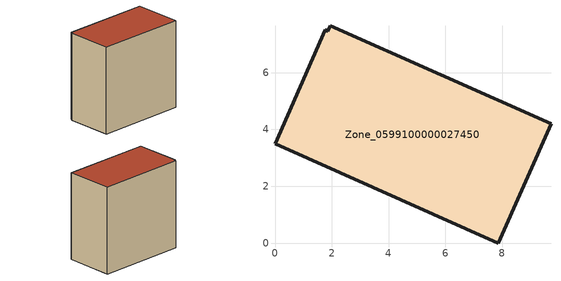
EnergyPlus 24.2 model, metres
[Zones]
Zone_0599100000027450
 floor ground (C_G): 7.87,0 0,3.49 1.77,7.51 1.87,7.46 1.95,7.65 9.72,4.21 z0
 wall outside (C_F): 7.87,0 9.72,4.21 1.95,7.65 1.87,7.46 1.77,7.51 0,3.49 7.87,0 z0:8.38
 roof outside (C_R): 0,3.49 7.87,0 9.72,4.21 1.95,7.65 1.87,7.46 1.77,7.51 z8.38
[BUILDING]
Pand.0599100000027450: North Axis=0; Terrain=City; Loads Convergence Tolerance Value=0.04; Temperature Convergence Tolerance Value=0.4; Solar Distribution=FullExterior; Maximum Number of Warmup Days=25; Minimum Number of Warmup Days=1
[Site:Location]
Rotterdam.The.Hague.AP_ZH_NLD Design_Conditions: Latitude=51.96; Longitude=4.45; Time Zone=1; Elevation=-4.5
[SITE:GROUNDTEMPERATURE:BUILDINGSURFACE]
18, 18, 18, 18, 18, 18, 18, 18, 18, 18, 18, 18
[MATERIAL] Thermal Absorptance=0.9; Solar Absorptance=0.7; Visible Absorptance=0.7
Name | Roughness | Thickness | Conductivity | Density | Specific Heat
G.TI.1946-1964 | MediumSmooth | 0.15 | 1 | 540 | 1210
F.TI.1946-1964 | Rough | 0.3 | 0.857143 | 1920 | 840
R.TI.1946-1964 | MediumRough | 0.2 | 0.277778 | 1500 | 1000
[CONSTRUCTION]
C_G: G.TI.1946-1964
C_F: F.TI.1946-1964
C_R: R.TI.1946-1964
[ZONE]
Zone_0599100000027450: Type=1; Multiplier=1; Ceiling Height=Autocalculate; Volume=Autocalculate; Floor Area=autocalculate; Part of Total Floor Area=Yes
[ZONEINFILTRATION:DESIGNFLOWRATE]
Infil_Zone_0599100000027450: Zone or ZoneList or Space or SpaceList=Zone_0599100000027450; Schedule=AlwaysOn; Design Flow Rate Calculation Method=Flow/Area; Flow Rate per Floor Area=0.003; Constant Term Coefficient=1; Temperature Term Coefficient=0; Velocity Term Coefficient=0; Velocity Squared Term Coefficient=0
[HVACTEMPLATE:ZONE:IDEALLOADSAIRSYSTEM]
Zone_0599100000027450: Maximum Heating Supply Air Temperature=50; Minimum Cooling Supply Air Temperature=13; Maximum Heating Supply Air Humidity Ratio=0.0156; Minimum Cooling Supply Air Humidity Ratio=0.0077; Heating Limit=NoLimit; Cooling Limit=NoLimit; Dehumidification Control Type=ConstantSensibleHeatRatio; Cooling Sensible Heat Ratio=0.7; Dehumidification Setpoint=60; Humidification Control Type=None; Humidification Setpoint=30; Outdoor Air Method=None; Outdoor Air Flow Rate per Person=0.00944; Outdoor Air Flow Rate per Zone Floor Area=0; Outdoor Air Flow Rate per Zone=0; Demand Controlled Ventilation Type=None; Outdoor Air Economizer Type=NoEconomizer; Heat Recovery Type=None; Sensible Heat Recovery Effectiveness=0.7; Latent Heat Recovery Effectiveness=0.65
[ZONECONTROL:THERMOSTAT]
ThermostatControl_Zone_0599100000027450: Zone or ZoneList=Zone_0599100000027450; Control Type Schedule=DualSetpointControlType; Control 1=Thermostat_Zone_0599100000027450; Temperature Difference Between Cutout And Setpoint=0
[THERMOSTATSETPOINT:DUALSETPOINT]
Thermostat_Zone_0599100000027450: Heating Setpoint Temperature Schedule=HeatingSetpoint_Zone_0599100000027450; Cooling Setpoint Temperature Schedule=CoolingSetpoint_Zone_0599100000027450
[SCHEDULE:COMPACT]
HeatingSetpoint_Zone_0599100000027450: Through: 12/31, For: AllDays, Until: 24:00, 21
CoolingSetpoint_Zone_0599100000027450: Through: 12/31, For: AllDays, Until: 24:00, 24
DualSetpointControlType: Through: 12/31, For: AllDays, Until: 24:00, 4
AlwaysOn: Through: 12/31, For: AllDays, Until: 24:00, 1
